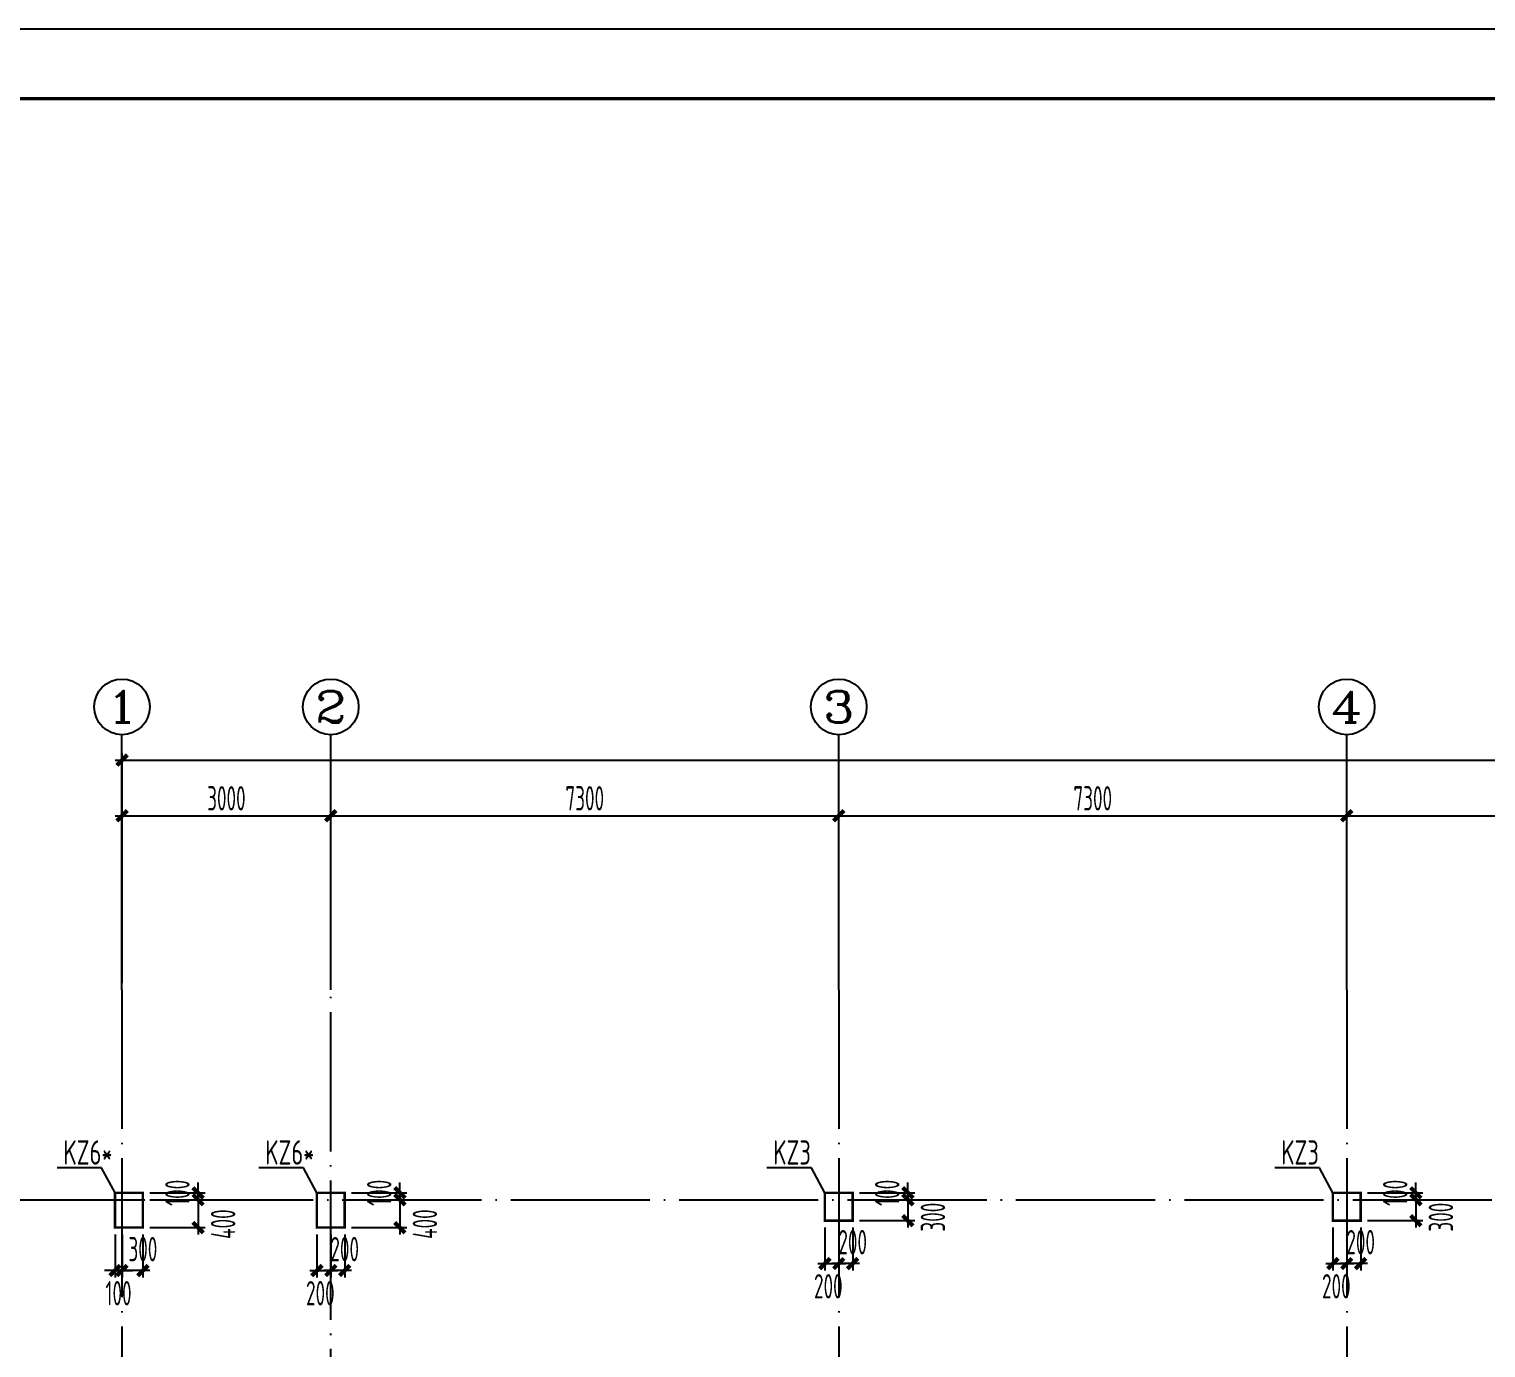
# Model space of a CAD drawing. Extents: x -472319 to -112444, y -516749 to -5704.
# Drawn here: x -418573 to -397639, y -401867 to -382915 of the extents above; entities that cross this region are included whole.
import ezdxf
from ezdxf.enums import TextEntityAlignment as Align

# ---------------------------------------------------------------- set-up
doc = ezdxf.new("R2010")
doc.units = 0
doc.header["$LTSCALE"] = 100
doc.header["$MEASUREMENT"] = 0
doc.linetypes.add('CENTER', pattern=[2, 1.25, -0.25, 0.25, -0.25])
doc.linetypes.add('DOTE', pattern=[2.42, 2, -0.2, 0.02, -0.2])
for name, color, linetype in [('AXIS', 3, 'Continuous'), ('AXIS_TEXT', 7, 'Continuous'), ('DOTE', 1, 'CENTER'), ('FRAME', 3, 'Continuous'), ('TEXT', 7, 'Continuous'), ('填充', 8, 'Continuous'), ('柱', 2, 'Continuous')]:
    doc.layers.add(name, color=color, linetype=linetype)
doc.styles.add('_TCH_AXIS', font='COMPLEX', dxfattribs={"bigfont": 'GBCBIG'})
doc.styles.add('COMPLEX', font='COMPLEX')
doc.styles.add('HZ', font='tssdeng.shx', dxfattribs={"width": 0.6, "height": 350, "bigfont": 'a.shx'})
doc.styles.add('TSSD_Dimension', font='Tssdeng.shx', dxfattribs={"width": 0.7, "bigfont": 'hztxt.shx'})
doc.dimstyles.new('DIMN', dxfattribs={"dimtxt": 350, "dimasz": 150, "dimexe": 100, "dimexo": 100, "dimgap": 75, "dimtad": 1, "dimdec": 0, "dimzin": 0, "dimdsep": 46, "dimtxsty": 'HZ', "dimblk": 'ARCHTICK', "dimcen": 0.09, "dimdle": 100, "dimclrd": 3, "dimclre": 3, "dimclrt": 7, "dimazin": 2, "dimtfac": 1, "dimtdec": 0, "dimtmove": 2, "dimatfit": 3, "dimldrblk": 'ARCHTICK', "dimfxl": 1, "dimtolj": 1, "dimtzin": 0, "dimarcsym": 0})

# ---------------------------------------------------------------- blocks, each defined once
blk = doc.blocks.new('_ArchTick')
at = {"color": 0, "linetype": 'ByBlock', "const_width": 0.4}
blk.add_lwpolyline([(-0.5, -0.5), (0.5, 0.5)], dxfattribs=at)
blk = doc.blocks.new('*D1830')
at = {"layer": 'AXIS', "color": 3, "lineweight": -2, "transparency": 16777216}
for p, q in [((-417238, -396619), (-417238, -394119)), ((-414238, -396619), (-414238, -394119)), ((-417338, -394219), (-414138, -394219))]:
    blk.add_line(p, q, dxfattribs=at)
at = {"layer": 'Defpoints', "color": 0, "transparency": 16777216}
for p in [(-414238, -394219), (-417238, -396719), (-414238, -396719)]:
    blk.add_point(p, dxfattribs=at)
at = {"layer": 'AXIS', "color": 3, "lineweight": -2, "transparency": 16777216, "xscale": 150, "yscale": 150, "zscale": 150, "rotation": 180}
blk.add_blockref('_ArchTick', (-417238, -394219), dxfattribs=at)
at = {"layer": 'AXIS', "color": 3, "lineweight": -2, "transparency": 16777216, "xscale": 150, "yscale": 150, "zscale": 150}
blk.add_blockref('_ArchTick', (-414238, -394219), dxfattribs=at)
at = {"layer": 'AXIS', "color": 7, "transparency": 16777216, "insert": (-415738, -393969), "char_height": 350, "attachment_point": 5, "style": 'HZ'}
blk.add_mtext('\\A1;3000', dxfattribs=at)
blk = doc.blocks.new('*D1831')
at = {"layer": 'AXIS', "color": 3, "lineweight": -2, "transparency": 16777216}
for p, q in [((-414238, -396619), (-414238, -394119)), ((-406938, -396619), (-406938, -394119)), ((-414338, -394219), (-406838, -394219))]:
    blk.add_line(p, q, dxfattribs=at)
at = {"layer": 'Defpoints', "color": 0, "transparency": 16777216}
for p in [(-406938, -394219), (-414238, -396719), (-406938, -396719)]:
    blk.add_point(p, dxfattribs=at)
at = {"layer": 'AXIS', "color": 3, "lineweight": -2, "transparency": 16777216, "xscale": 150, "yscale": 150, "zscale": 150, "rotation": 180}
blk.add_blockref('_ArchTick', (-414238, -394219), dxfattribs=at)
at = {"layer": 'AXIS', "color": 3, "lineweight": -2, "transparency": 16777216, "xscale": 150, "yscale": 150, "zscale": 150}
blk.add_blockref('_ArchTick', (-406938, -394219), dxfattribs=at)
at = {"layer": 'AXIS', "color": 7, "transparency": 16777216, "insert": (-410588, -393969), "char_height": 350, "attachment_point": 5, "style": 'HZ'}
blk.add_mtext('\\A1;7300', dxfattribs=at)
blk = doc.blocks.new('*D1832')
at = {"layer": 'AXIS', "color": 3, "lineweight": -2, "transparency": 16777216}
for p, q in [((-406938, -396619), (-406938, -394119)), ((-399638, -396619), (-399638, -394119)), ((-407038, -394219), (-399538, -394219))]:
    blk.add_line(p, q, dxfattribs=at)
at = {"layer": 'Defpoints', "color": 0, "transparency": 16777216}
for p in [(-399638, -394219), (-406938, -396719), (-399638, -396719)]:
    blk.add_point(p, dxfattribs=at)
at = {"layer": 'AXIS', "color": 3, "lineweight": -2, "transparency": 16777216, "xscale": 150, "yscale": 150, "zscale": 150, "rotation": 180}
blk.add_blockref('_ArchTick', (-406938, -394219), dxfattribs=at)
at = {"layer": 'AXIS', "color": 3, "lineweight": -2, "transparency": 16777216, "xscale": 150, "yscale": 150, "zscale": 150}
blk.add_blockref('_ArchTick', (-399638, -394219), dxfattribs=at)
at = {"layer": 'AXIS', "color": 7, "transparency": 16777216, "insert": (-403288, -393969), "char_height": 350, "attachment_point": 5, "style": 'HZ'}
blk.add_mtext('\\A1;7300', dxfattribs=at)
blk = doc.blocks.new('*D1833')
at = {"layer": 'AXIS', "color": 3, "lineweight": -2, "transparency": 16777216}
for p, q in [((-399638, -396619), (-399638, -394119)), ((-392338, -396619), (-392338, -394119)), ((-399738, -394219), (-392238, -394219))]:
    blk.add_line(p, q, dxfattribs=at)
at = {"layer": 'Defpoints', "color": 0, "transparency": 16777216}
for p in [(-392338, -394219), (-399638, -396719), (-392338, -396719)]:
    blk.add_point(p, dxfattribs=at)
at = {"layer": 'AXIS', "color": 3, "lineweight": -2, "transparency": 16777216, "xscale": 150, "yscale": 150, "zscale": 150, "rotation": 180}
blk.add_blockref('_ArchTick', (-399638, -394219), dxfattribs=at)
at = {"layer": 'AXIS', "color": 3, "lineweight": -2, "transparency": 16777216, "xscale": 150, "yscale": 150, "zscale": 150}
blk.add_blockref('_ArchTick', (-392338, -394219), dxfattribs=at)
at = {"layer": 'AXIS', "color": 7, "transparency": 16777216, "insert": (-395988, -393969), "char_height": 350, "attachment_point": 5, "style": 'HZ'}
blk.add_mtext('\\A1;7300', dxfattribs=at)
blk = doc.blocks.new('*D1840')
at = {"layer": 'AXIS', "color": 3, "lineweight": -2, "transparency": 16777216}
for p, q in [((-417238, -396619), (-417238, -393319)), ((-357438, -396619), (-357438, -393319)), ((-417338, -393419), (-357338, -393419))]:
    blk.add_line(p, q, dxfattribs=at)
at = {"layer": 'Defpoints', "color": 0, "transparency": 16777216}
for p in [(-357438, -393419), (-417238, -396719), (-357438, -396719)]:
    blk.add_point(p, dxfattribs=at)
at = {"layer": 'AXIS', "color": 3, "lineweight": -2, "transparency": 16777216, "xscale": 150, "yscale": 150, "zscale": 150, "rotation": 180}
blk.add_blockref('_ArchTick', (-417238, -393419), dxfattribs=at)
at = {"layer": 'AXIS', "color": 3, "lineweight": -2, "transparency": 16777216, "xscale": 150, "yscale": 150, "zscale": 150}
blk.add_blockref('_ArchTick', (-357438, -393419), dxfattribs=at)
at = {"layer": 'AXIS', "color": 7, "transparency": 16777216, "insert": (-387338, -393169), "char_height": 350, "attachment_point": 5, "style": 'HZ'}
blk.add_mtext('\\A1;59800', dxfattribs=at)
blk = doc.blocks.new('_AXISO')
blk.add_circle((0, 0), 0.5)
at = {"layer": 'AXIS_TEXT', "style": 'COMPLEX', "width": 1.041667}
blk.add_attdef('A', text='', height=0.56, dxfattribs=at).set_placement((-0.25, -0.28), (0.25, -0.28), align=Align.FIT)
blk = doc.blocks.new('*D1888')
at = {"layer": 'Defpoints', "color": 0, "transparency": 16777216}
for p in [(-416938, -399739), (-416938, -400139), (-416145, -400139)]:
    blk.add_point(p, dxfattribs=at)
at = {"layer": '填充', "color": 3, "lineweight": -2, "transparency": 16777216}
for p, q in [((-416838, -399739), (-416045, -399739)), ((-416145, -399639), (-416145, -400239)), ((-416838, -400139), (-416045, -400139))]:
    blk.add_line(p, q, dxfattribs=at)
at = {"layer": '填充', "color": 3, "lineweight": -2, "transparency": 16777216, "xscale": 150, "yscale": 150, "zscale": 150}
for p, rotation in [((-416145, -399739), 90), ((-416145, -400139), 270)]:
    blk.add_blockref('_ArchTick', p, dxfattribs=dict(at, rotation=rotation))
at = {"layer": '填充', "color": 7, "transparency": 16777216, "insert": (-415785, -400089), "char_height": 350, "attachment_point": 5, "rotation": 90, "style": 'HZ'}
blk.add_mtext('\\A1;400', dxfattribs=at)
blk = doc.blocks.new('*D1889')
at = {"layer": 'Defpoints', "color": 0, "transparency": 16777216}
for p in [(-416938, -399639), (-416938, -399739), (-416145, -399639)]:
    blk.add_point(p, dxfattribs=at)
at = {"layer": '填充', "color": 3, "lineweight": -2, "transparency": 16777216}
for p, q in [((-416145, -399639), (-416145, -399489)), ((-416838, -399639), (-416045, -399639)), ((-416838, -399739), (-416045, -399739)), ((-416145, -399739), (-416145, -399639)), ((-416145, -399739), (-416145, -399889))]:
    blk.add_line(p, q, dxfattribs=at)
at = {"layer": '填充', "color": 3, "lineweight": -2, "transparency": 16777216, "xscale": 150, "yscale": 150, "zscale": 150}
for p, rotation in [((-416145, -399639), 270), ((-416145, -399739), 90)]:
    blk.add_blockref('_ArchTick', p, dxfattribs=dict(at, rotation=rotation))
at = {"layer": '填充', "color": 7, "transparency": 16777216, "insert": (-416442, -399639), "char_height": 350, "attachment_point": 5, "rotation": 90, "style": 'HZ'}
blk.add_mtext('\\A1;100', dxfattribs=at)
blk = doc.blocks.new('*D1890')
at = {"layer": 'Defpoints', "color": 0, "transparency": 16777216}
for p in [(-417338, -400139), (-417238, -400139), (-417238, -400756)]:
    blk.add_point(p, dxfattribs=at)
at = {"layer": '填充', "color": 3, "lineweight": -2, "transparency": 16777216}
for p, q in [((-417338, -400239), (-417338, -400856)), ((-417238, -400239), (-417238, -400856)), ((-417338, -400756), (-417488, -400756)), ((-417338, -400756), (-417238, -400756)), ((-417238, -400756), (-417088, -400756))]:
    blk.add_line(p, q, dxfattribs=at)
at = {"layer": '填充', "color": 3, "lineweight": -2, "transparency": 16777216, "xscale": 150, "yscale": 150, "zscale": 150}
blk.add_blockref('_ArchTick', (-417338, -400756), dxfattribs=at)
at = {"layer": '填充', "color": 3, "lineweight": -2, "transparency": 16777216, "xscale": 150, "yscale": 150, "zscale": 150, "rotation": 180}
blk.add_blockref('_ArchTick', (-417238, -400756), dxfattribs=at)
at = {"layer": '填充', "color": 7, "transparency": 16777216, "insert": (-417288, -401082), "char_height": 350, "attachment_point": 5, "style": 'HZ'}
blk.add_mtext('\\A1;100', dxfattribs=at)
blk = doc.blocks.new('*D1891')
at = {"layer": 'Defpoints', "color": 0, "transparency": 16777216}
for p in [(-417238, -400139), (-416938, -400139), (-417238, -400756)]:
    blk.add_point(p, dxfattribs=at)
at = {"layer": '填充', "color": 3, "lineweight": -2, "transparency": 16777216}
for p, q in [((-417238, -400239), (-417238, -400856)), ((-416938, -400239), (-416938, -400856)), ((-416838, -400756), (-417338, -400756))]:
    blk.add_line(p, q, dxfattribs=at)
at = {"layer": '填充', "color": 3, "lineweight": -2, "transparency": 16777216, "xscale": 150, "yscale": 150, "zscale": 150, "rotation": 180}
blk.add_blockref('_ArchTick', (-417238, -400756), dxfattribs=at)
at = {"layer": '填充', "color": 3, "lineweight": -2, "transparency": 16777216, "xscale": 150, "yscale": 150, "zscale": 150}
blk.add_blockref('_ArchTick', (-416938, -400756), dxfattribs=at)
at = {"layer": '填充', "color": 7, "transparency": 16777216, "insert": (-416938, -400448), "char_height": 350, "attachment_point": 5, "style": 'HZ'}
blk.add_mtext('\\A1;300', dxfattribs=at)
blk = doc.blocks.new('*D1892')
at = {"layer": 'Defpoints', "color": 0, "transparency": 16777216}
for p in [(-414038, -399739), (-414038, -400139), (-413245, -400139)]:
    blk.add_point(p, dxfattribs=at)
at = {"layer": '填充', "color": 3, "lineweight": -2, "transparency": 16777216}
for p, q in [((-413938, -399739), (-413145, -399739)), ((-413245, -399639), (-413245, -400239)), ((-413938, -400139), (-413145, -400139))]:
    blk.add_line(p, q, dxfattribs=at)
at = {"layer": '填充', "color": 3, "lineweight": -2, "transparency": 16777216, "xscale": 150, "yscale": 150, "zscale": 150}
for p, rotation in [((-413245, -399739), 90), ((-413245, -400139), 270)]:
    blk.add_blockref('_ArchTick', p, dxfattribs=dict(at, rotation=rotation))
at = {"layer": '填充', "color": 7, "transparency": 16777216, "insert": (-412885, -400089), "char_height": 350, "attachment_point": 5, "rotation": 90, "style": 'HZ'}
blk.add_mtext('\\A1;400', dxfattribs=at)
blk = doc.blocks.new('*D1893')
at = {"layer": 'Defpoints', "color": 0, "transparency": 16777216}
for p in [(-414038, -399639), (-414038, -399739), (-413245, -399639)]:
    blk.add_point(p, dxfattribs=at)
at = {"layer": '填充', "color": 3, "lineweight": -2, "transparency": 16777216}
for p, q in [((-413245, -399639), (-413245, -399489)), ((-413938, -399639), (-413145, -399639)), ((-413938, -399739), (-413145, -399739)), ((-413245, -399739), (-413245, -399639)), ((-413245, -399739), (-413245, -399889))]:
    blk.add_line(p, q, dxfattribs=at)
at = {"layer": '填充', "color": 3, "lineweight": -2, "transparency": 16777216, "xscale": 150, "yscale": 150, "zscale": 150}
for p, rotation in [((-413245, -399639), 270), ((-413245, -399739), 90)]:
    blk.add_blockref('_ArchTick', p, dxfattribs=dict(at, rotation=rotation))
at = {"layer": '填充', "color": 7, "transparency": 16777216, "insert": (-413542, -399639), "char_height": 350, "attachment_point": 5, "rotation": 90, "style": 'HZ'}
blk.add_mtext('\\A1;100', dxfattribs=at)
blk = doc.blocks.new('*D1894')
at = {"layer": 'Defpoints', "color": 0, "transparency": 16777216}
for p in [(-414438, -400139), (-414238, -400139), (-414238, -400756)]:
    blk.add_point(p, dxfattribs=at)
at = {"layer": '填充', "color": 3, "lineweight": -2, "transparency": 16777216}
for p, q in [((-414438, -400239), (-414438, -400856)), ((-414238, -400239), (-414238, -400856)), ((-414538, -400756), (-414138, -400756))]:
    blk.add_line(p, q, dxfattribs=at)
at = {"layer": '填充', "color": 3, "lineweight": -2, "transparency": 16777216, "xscale": 150, "yscale": 150, "zscale": 150, "rotation": 180}
blk.add_blockref('_ArchTick', (-414438, -400756), dxfattribs=at)
at = {"layer": '填充', "color": 3, "lineweight": -2, "transparency": 16777216, "xscale": 150, "yscale": 150, "zscale": 150}
blk.add_blockref('_ArchTick', (-414238, -400756), dxfattribs=at)
at = {"layer": '填充', "color": 7, "transparency": 16777216, "insert": (-414388, -401082), "char_height": 350, "attachment_point": 5, "style": 'HZ'}
blk.add_mtext('\\A1;200', dxfattribs=at)
blk = doc.blocks.new('*D1895')
at = {"layer": 'Defpoints', "color": 0, "transparency": 16777216}
for p in [(-414238, -400139), (-414038, -400139), (-414238, -400756)]:
    blk.add_point(p, dxfattribs=at)
at = {"layer": '填充', "color": 3, "lineweight": -2, "transparency": 16777216}
for p, q in [((-414238, -400239), (-414238, -400856)), ((-414038, -400239), (-414038, -400856)), ((-413938, -400756), (-414338, -400756))]:
    blk.add_line(p, q, dxfattribs=at)
at = {"layer": '填充', "color": 3, "lineweight": -2, "transparency": 16777216, "xscale": 150, "yscale": 150, "zscale": 150, "rotation": 180}
blk.add_blockref('_ArchTick', (-414238, -400756), dxfattribs=at)
at = {"layer": '填充', "color": 3, "lineweight": -2, "transparency": 16777216, "xscale": 150, "yscale": 150, "zscale": 150}
blk.add_blockref('_ArchTick', (-414038, -400756), dxfattribs=at)
at = {"layer": '填充', "color": 7, "transparency": 16777216, "insert": (-414038, -400448), "char_height": 350, "attachment_point": 5, "style": 'HZ'}
blk.add_mtext('\\A1;200', dxfattribs=at)
blk = doc.blocks.new('*D1924')
at = {"layer": 'Defpoints', "color": 0, "transparency": 16777216}
for p in [(-406738, -399739), (-406738, -400039), (-405945, -400039)]:
    blk.add_point(p, dxfattribs=at)
at = {"layer": '填充', "color": 3, "lineweight": -2, "transparency": 16777216}
for p, q in [((-406638, -399739), (-405845, -399739)), ((-405945, -399639), (-405945, -400139)), ((-406638, -400039), (-405845, -400039))]:
    blk.add_line(p, q, dxfattribs=at)
at = {"layer": '填充', "color": 3, "lineweight": -2, "transparency": 16777216, "xscale": 150, "yscale": 150, "zscale": 150}
for p, rotation in [((-405945, -399739), 90), ((-405945, -400039), 270)]:
    blk.add_blockref('_ArchTick', p, dxfattribs=dict(at, rotation=rotation))
at = {"layer": '填充', "color": 7, "transparency": 16777216, "insert": (-405585, -399989), "char_height": 350, "attachment_point": 5, "rotation": 90, "style": 'HZ'}
blk.add_mtext('\\A1;300', dxfattribs=at)
blk = doc.blocks.new('*D1925')
at = {"layer": 'Defpoints', "color": 0, "transparency": 16777216}
for p in [(-406738, -399639), (-406738, -399739), (-405945, -399639)]:
    blk.add_point(p, dxfattribs=at)
at = {"layer": '填充', "color": 3, "lineweight": -2, "transparency": 16777216}
for p, q in [((-405945, -399639), (-405945, -399489)), ((-406638, -399639), (-405845, -399639)), ((-406638, -399739), (-405845, -399739)), ((-405945, -399739), (-405945, -399639)), ((-405945, -399739), (-405945, -399889))]:
    blk.add_line(p, q, dxfattribs=at)
at = {"layer": '填充', "color": 3, "lineweight": -2, "transparency": 16777216, "xscale": 150, "yscale": 150, "zscale": 150}
for p, rotation in [((-405945, -399639), 270), ((-405945, -399739), 90)]:
    blk.add_blockref('_ArchTick', p, dxfattribs=dict(at, rotation=rotation))
at = {"layer": '填充', "color": 7, "transparency": 16777216, "insert": (-406242, -399639), "char_height": 350, "attachment_point": 5, "rotation": 90, "style": 'HZ'}
blk.add_mtext('\\A1;100', dxfattribs=at)
blk = doc.blocks.new('*D1926')
at = {"layer": 'Defpoints', "color": 0, "transparency": 16777216}
for p in [(-407138, -400039), (-406938, -400039), (-406938, -400656)]:
    blk.add_point(p, dxfattribs=at)
at = {"layer": '填充', "color": 3, "lineweight": -2, "transparency": 16777216}
for p, q in [((-407138, -400139), (-407138, -400756)), ((-406938, -400139), (-406938, -400756)), ((-407238, -400656), (-406838, -400656))]:
    blk.add_line(p, q, dxfattribs=at)
at = {"layer": '填充', "color": 3, "lineweight": -2, "transparency": 16777216, "xscale": 150, "yscale": 150, "zscale": 150, "rotation": 180}
blk.add_blockref('_ArchTick', (-407138, -400656), dxfattribs=at)
at = {"layer": '填充', "color": 3, "lineweight": -2, "transparency": 16777216, "xscale": 150, "yscale": 150, "zscale": 150}
blk.add_blockref('_ArchTick', (-406938, -400656), dxfattribs=at)
at = {"layer": '填充', "color": 7, "transparency": 16777216, "insert": (-407088, -400982), "char_height": 350, "attachment_point": 5, "style": 'HZ'}
blk.add_mtext('\\A1;200', dxfattribs=at)
blk = doc.blocks.new('*D1927')
at = {"layer": 'Defpoints', "color": 0, "transparency": 16777216}
for p in [(-406938, -400039), (-406738, -400039), (-406938, -400656)]:
    blk.add_point(p, dxfattribs=at)
at = {"layer": '填充', "color": 3, "lineweight": -2, "transparency": 16777216}
for p, q in [((-406938, -400139), (-406938, -400756)), ((-406738, -400139), (-406738, -400756)), ((-406638, -400656), (-407038, -400656))]:
    blk.add_line(p, q, dxfattribs=at)
at = {"layer": '填充', "color": 3, "lineweight": -2, "transparency": 16777216, "xscale": 150, "yscale": 150, "zscale": 150, "rotation": 180}
blk.add_blockref('_ArchTick', (-406938, -400656), dxfattribs=at)
at = {"layer": '填充', "color": 3, "lineweight": -2, "transparency": 16777216, "xscale": 150, "yscale": 150, "zscale": 150}
blk.add_blockref('_ArchTick', (-406738, -400656), dxfattribs=at)
at = {"layer": '填充', "color": 7, "transparency": 16777216, "insert": (-406738, -400348), "char_height": 350, "attachment_point": 5, "style": 'HZ'}
blk.add_mtext('\\A1;200', dxfattribs=at)
blk = doc.blocks.new('*D1940')
at = {"layer": 'Defpoints', "color": 0, "transparency": 16777216}
for p in [(-399438, -399739), (-399438, -400039), (-398645, -400039)]:
    blk.add_point(p, dxfattribs=at)
at = {"layer": '填充', "color": 3, "lineweight": -2, "transparency": 16777216}
for p, q in [((-399338, -399739), (-398545, -399739)), ((-398645, -399639), (-398645, -400139)), ((-399338, -400039), (-398545, -400039))]:
    blk.add_line(p, q, dxfattribs=at)
at = {"layer": '填充', "color": 3, "lineweight": -2, "transparency": 16777216, "xscale": 150, "yscale": 150, "zscale": 150}
for p, rotation in [((-398645, -399739), 90), ((-398645, -400039), 270)]:
    blk.add_blockref('_ArchTick', p, dxfattribs=dict(at, rotation=rotation))
at = {"layer": '填充', "color": 7, "transparency": 16777216, "insert": (-398285, -399989), "char_height": 350, "attachment_point": 5, "rotation": 90, "style": 'HZ'}
blk.add_mtext('\\A1;300', dxfattribs=at)
blk = doc.blocks.new('*D1941')
at = {"layer": 'Defpoints', "color": 0, "transparency": 16777216}
for p in [(-399438, -399639), (-399438, -399739), (-398645, -399639)]:
    blk.add_point(p, dxfattribs=at)
at = {"layer": '填充', "color": 3, "lineweight": -2, "transparency": 16777216}
for p, q in [((-398645, -399639), (-398645, -399489)), ((-399338, -399639), (-398545, -399639)), ((-399338, -399739), (-398545, -399739)), ((-398645, -399739), (-398645, -399639)), ((-398645, -399739), (-398645, -399889))]:
    blk.add_line(p, q, dxfattribs=at)
at = {"layer": '填充', "color": 3, "lineweight": -2, "transparency": 16777216, "xscale": 150, "yscale": 150, "zscale": 150}
for p, rotation in [((-398645, -399639), 270), ((-398645, -399739), 90)]:
    blk.add_blockref('_ArchTick', p, dxfattribs=dict(at, rotation=rotation))
at = {"layer": '填充', "color": 7, "transparency": 16777216, "insert": (-398942, -399639), "char_height": 350, "attachment_point": 5, "rotation": 90, "style": 'HZ'}
blk.add_mtext('\\A1;100', dxfattribs=at)
blk = doc.blocks.new('*D1942')
at = {"layer": 'Defpoints', "color": 0, "transparency": 16777216}
for p in [(-399838, -400039), (-399638, -400039), (-399638, -400656)]:
    blk.add_point(p, dxfattribs=at)
at = {"layer": '填充', "color": 3, "lineweight": -2, "transparency": 16777216}
for p, q in [((-399838, -400139), (-399838, -400756)), ((-399638, -400139), (-399638, -400756)), ((-399938, -400656), (-399538, -400656))]:
    blk.add_line(p, q, dxfattribs=at)
at = {"layer": '填充', "color": 3, "lineweight": -2, "transparency": 16777216, "xscale": 150, "yscale": 150, "zscale": 150, "rotation": 180}
blk.add_blockref('_ArchTick', (-399838, -400656), dxfattribs=at)
at = {"layer": '填充', "color": 3, "lineweight": -2, "transparency": 16777216, "xscale": 150, "yscale": 150, "zscale": 150}
blk.add_blockref('_ArchTick', (-399638, -400656), dxfattribs=at)
at = {"layer": '填充', "color": 7, "transparency": 16777216, "insert": (-399788, -400982), "char_height": 350, "attachment_point": 5, "style": 'HZ'}
blk.add_mtext('\\A1;200', dxfattribs=at)
blk = doc.blocks.new('*D1943')
at = {"layer": 'Defpoints', "color": 0, "transparency": 16777216}
for p in [(-399638, -400039), (-399438, -400039), (-399638, -400656)]:
    blk.add_point(p, dxfattribs=at)
at = {"layer": '填充', "color": 3, "lineweight": -2, "transparency": 16777216}
for p, q in [((-399638, -400139), (-399638, -400756)), ((-399438, -400139), (-399438, -400756)), ((-399338, -400656), (-399738, -400656))]:
    blk.add_line(p, q, dxfattribs=at)
at = {"layer": '填充', "color": 3, "lineweight": -2, "transparency": 16777216, "xscale": 150, "yscale": 150, "zscale": 150, "rotation": 180}
blk.add_blockref('_ArchTick', (-399638, -400656), dxfattribs=at)
at = {"layer": '填充', "color": 3, "lineweight": -2, "transparency": 16777216, "xscale": 150, "yscale": 150, "zscale": 150}
blk.add_blockref('_ArchTick', (-399438, -400656), dxfattribs=at)
at = {"layer": '填充', "color": 7, "transparency": 16777216, "insert": (-399438, -400348), "char_height": 350, "attachment_point": 5, "style": 'HZ'}
blk.add_mtext('\\A1;200', dxfattribs=at)
blk = doc.blocks.new('A$C20674F94')
at = {"layer": 'FRAME'}
for p, q in [((84100, 59400), (0, 59400)), ((83100, 58400), (2500, 58400))]:
    blk.add_line(p, q, dxfattribs=at)
at = {"layer": 'FRAME', "const_width": 50}
blk.add_lwpolyline([(2500, 58400), (83100, 58400), (83100, 1000), (2500, 1000), (2500, 58400)], dxfattribs=at)

msp = doc.modelspace()

# ---------------------------------------------------------------- linework, layer by layer
at = {"layer": 'AXIS'}
for p, q in [((-417238.328, -396719.242), (-417238.328, -393054.947)), ((-414238.328, -396719.242), (-414238.328, -393054.947)), ((-406938.328, -396719.242), (-406938.328, -393054.947)), ((-399638.328, -396719.242), (-399638.328, -393054.947))]:
    msp.add_line(p, q, dxfattribs=at)
at = {"layer": 'DOTE', "linetype": 'DOTE', "ltscale": 10}
for p, q in [((-417238.328, -396719.242), (-417238.328, -415982.782)), ((-414238.328, -415982.782), (-414238.328, -396719.242)), ((-406938.328, -396719.242), (-406938.328, -415982.782)), ((-399638.328, -396719.242), (-399638.328, -415982.782)), ((-418912.147, -399738.89), (-355619.518, -399738.89))]:
    msp.add_line(p, q, dxfattribs=at)
at = {"layer": 'TEXT'}
for p, q in [((-417531.828, -399281.98), (-418171.783, -399281.98)), ((-417338.328, -399638.89), (-417531.828, -399281.98)), ((-414631.828, -399281.98), (-415271.783, -399281.98)), ((-414438.328, -399638.89), (-414631.828, -399281.98)), ((-407331.828, -399281.98), (-407971.783, -399281.98)), ((-407138.328, -399638.89), (-407331.828, -399281.98)), ((-400031.828, -399281.98), (-400671.783, -399281.98)), ((-399838.328, -399638.89), (-400031.828, -399281.98))]:
    msp.add_line(p, q, dxfattribs=at)
at = {"layer": '柱', "const_width": 35}
for points in [[(-417338.328, -399638.89), (-416938.328, -399638.89), (-416938.328, -400138.89), (-417338.328, -400138.89)], [(-417338.328, -400138.89), (-416938.328, -400138.89), (-416938.328, -399638.89), (-417338.328, -399638.89)], [(-414438.328, -399638.89), (-414038.328, -399638.89), (-414038.328, -400138.89), (-414438.328, -400138.89)], [(-414438.328, -400138.89), (-414038.328, -400138.89), (-414038.328, -399638.89), (-414438.328, -399638.89)], [(-407138.328, -399638.89), (-406738.328, -399638.89), (-406738.328, -400038.89), (-407138.328, -400038.89)], [(-407138.328, -400038.89), (-406738.328, -400038.89), (-406738.328, -399638.89), (-407138.328, -399638.89)], [(-399838.328, -399638.89), (-399438.328, -399638.89), (-399438.328, -400038.89), (-399838.328, -400038.89)], [(-399838.328, -400038.89), (-399438.328, -400038.89), (-399438.328, -399638.89), (-399838.328, -399638.89)]]:
    msp.add_lwpolyline(points, close=True, dxfattribs=at)

# ---------------------------------------------------------------- block references
at = {"layer": 'AXIS'}
ref = msp.add_blockref('_AXISO', (-417238.328, -392654.947), dxfattribs=dict(at, xscale=800, yscale=800, zscale=800))
ref.add_attrib('A', '1', dxfattribs={"layer": 'AXIS_TEXT', "height": 452.548, "style": '_TCH_AXIS', "width": 2.333333}).set_placement((-417464.602, -392881.221), (-417012.054, -392881.221), align=Align.FIT)
ref = msp.add_blockref('_AXISO', (-414238.328, -392654.947), dxfattribs=dict(at, xscale=800, yscale=800, zscale=800))
ref.add_attrib('A', '2', dxfattribs={"layer": 'AXIS_TEXT', "height": 452.548, "style": '_TCH_AXIS', "width": 1.5}).set_placement((-414464.602, -392881.221), (-414012.054, -392881.221), align=Align.FIT)
ref = msp.add_blockref('_AXISO', (-406938.328, -392654.947), dxfattribs=dict(at, xscale=800, yscale=800, zscale=800))
ref.add_attrib('A', '3', dxfattribs={"layer": 'AXIS_TEXT', "height": 452.548, "style": '_TCH_AXIS', "width": 1.5}).set_placement((-407164.602, -392881.221), (-406712.054, -392881.221), align=Align.FIT)
ref = msp.add_blockref('_AXISO', (-399638.328, -392654.947), dxfattribs=dict(at, xscale=800, yscale=800, zscale=800))
ref.add_attrib('A', '4', dxfattribs={"layer": 'AXIS_TEXT', "height": 452.548, "style": '_TCH_AXIS', "width": 1.3125}).set_placement((-399864.602, -392881.221), (-399412.054, -392881.221), align=Align.FIT)
at = {"layer": '填充'}
msp.add_blockref('A$C20674F94', (-426539.499, -442314.5), dxfattribs=at)

# ---------------------------------------------------------------- texts
at = {"layer": 'TEXT', "style": 'TSSD_Dimension', "width": 0.7}
for s, p in [('KZ6*', (-418081.452, -399233.789)), ('KZ6*', (-415181.452, -399233.789)), ('KZ3', (-407881.452, -399233.789)), ('KZ3', (-400581.452, -399233.789))]:
    msp.add_text(s, height=350, dxfattribs=at).set_placement(p)

# ---------------------------------------------------------------- dimensions: what is measured, and where the dimension line sits
at = {"layer": 'AXIS'}
for p1, p2, distance, picture, middle in [((-417238.328, -396719.242), (-357438.328, -396719.242), 3300, '*D1840', (-387338.328, -393169.242)), ((-417238.328, -396719.242), (-414238.328, -396719.242), 2500, '*D1830', (-415738.328, -393969.242)), ((-414238.328, -396719.242), (-406938.328, -396719.242), 2500, '*D1831', (-410588.328, -393969.242)), ((-406938.328, -396719.242), (-399638.328, -396719.242), 2500, '*D1832', (-403288.328, -393969.242)), ((-399638.328, -396719.242), (-392338.328, -396719.242), 2500, '*D1833', (-395988.328, -393969.242))]:
    dim = msp.add_aligned_dim(p1=p1, p2=p2, distance=distance, dimstyle='DIMN', dxfattribs=at)
    dim.commit()
    dim.dimension.update_dxf_attribs({"geometry": picture, "text_midpoint": middle})
at = {"layer": '填充', "color": 7}
for base, p1, p2, picture, middle in [((-416145, -399638.89), (-416938.328, -399738.89), (-416938.328, -399638.89), '*D1889', (-416441.664, -399638.89)), ((-413245, -399638.89), (-414038.328, -399738.89), (-414038.328, -399638.89), '*D1893', (-413541.664, -399638.89)), ((-405945, -399638.89), (-406738.328, -399738.89), (-406738.328, -399638.89), '*D1925', (-406241.664, -399638.89)), ((-398645, -399638.89), (-399438.328, -399738.89), (-399438.328, -399638.89), '*D1941', (-398941.664, -399638.89)), ((-405945, -400038.89), (-406738.328, -399738.89), (-406738.328, -400038.89), '*D1924', (-405585.5, -399988.89)), ((-398645, -400038.89), (-399438.328, -399738.89), (-399438.328, -400038.89), '*D1940', (-398285.5, -399988.89)), ((-416145, -400138.89), (-416938.328, -399738.89), (-416938.328, -400138.89), '*D1888', (-415785.5, -400088.89)), ((-413245, -400138.89), (-414038.328, -399738.89), (-414038.328, -400138.89), '*D1892', (-412885.5, -400088.89))]:
    dim = msp.add_linear_dim(base=base, p1=p1, p2=p2, angle=90, dimstyle='DIMN', override={"dimfxl": 100}, dxfattribs=at)
    dim.commit()
    dim.dimension.update_dxf_attribs({"geometry": picture, "text_midpoint": middle, "dimtype": 160})
for base, p1, p2, picture, middle in [((-406938.328, -400656), (-407138.328, -400038.89), (-406938.328, -400038.89), '*D1926', (-407088.328, -400982)), ((-406938.328, -400656), (-406738.328, -400038.89), (-406938.328, -400038.89), '*D1927', (-406738.328, -400348)), ((-399638.328, -400656), (-399838.328, -400038.89), (-399638.328, -400038.89), '*D1942', (-399788.328, -400982)), ((-399638.328, -400656), (-399438.328, -400038.89), (-399638.328, -400038.89), '*D1943', (-399438.328, -400348)), ((-417238.328, -400756), (-417338.328, -400138.89), (-417238.328, -400138.89), '*D1890', (-417288.328, -401082)), ((-417238.328, -400756), (-416938.328, -400138.89), (-417238.328, -400138.89), '*D1891', (-416938.328, -400448)), ((-414238.328, -400756), (-414438.328, -400138.89), (-414238.328, -400138.89), '*D1894', (-414388.328, -401082)), ((-414238.328, -400756), (-414038.328, -400138.89), (-414238.328, -400138.89), '*D1895', (-414038.328, -400448))]:
    dim = msp.add_linear_dim(base=base, p1=p1, p2=p2, dimstyle='DIMN', override={"dimfxl": 100}, dxfattribs=at)
    dim.commit()
    dim.dimension.update_dxf_attribs({"geometry": picture, "text_midpoint": middle, "dimtype": 160})

doc.saveas('drawing.dxf')
